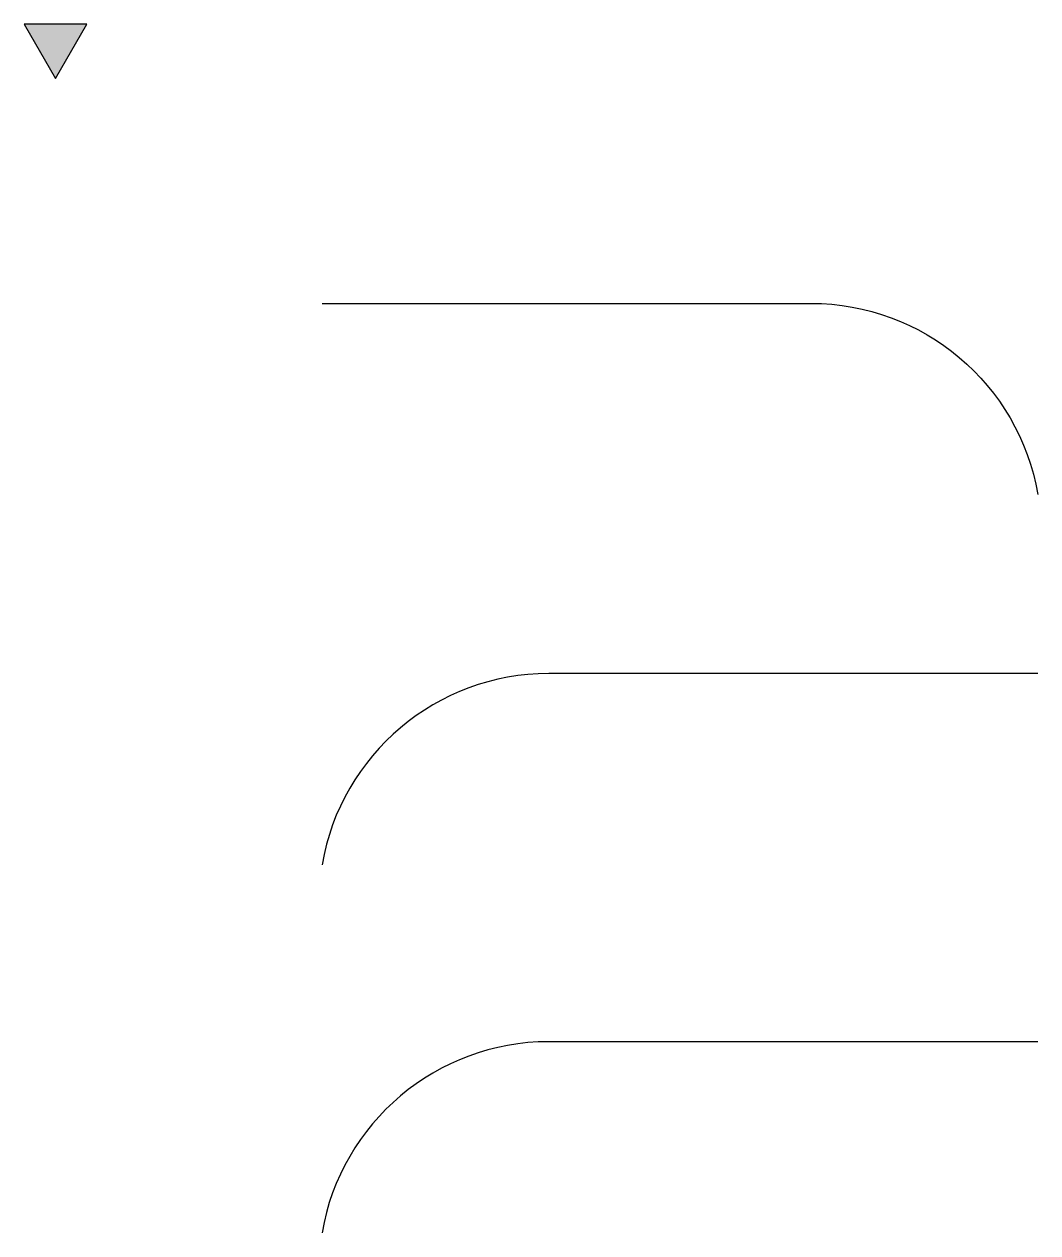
# Model space of a CAD drawing. Header units: inches. Extents: x -1.05 to 1.03, y -0.37 to 2.1.
import ezdxf

# ---------------------------------------------------------------- set-up
doc = ezdxf.new("R2010")
doc.units = ezdxf.units.IN
doc.header["$MEASUREMENT"] = 0
doc.layers.get('0').update_dxf_attribs({"lineweight": 0})
doc.layers.add('2-Objects', color=7, linetype='Continuous', lineweight=25)

# ---------------------------------------------------------------- blocks, each defined once
blk = doc.blocks.new('ARROW')
h = blk.add_hatch(color=256)
h.dxf.hatch_style = 1
h.paths.add_polyline_path([(0, 0), (0.064, 0.1109), (-0.064, 0.1109)])
blk.add_lwpolyline([(0, 0), (0.064, 0.1109), (-0.064, 0.1109)], close=True)

msp = doc.modelspace()

# ---------------------------------------------------------------- linework, layer by layer
at = {"layer": '2-Objects'}
for points in [[(-0.4369, 1.5265), (0.5631, 1.5265, -0.365035), (1.0267, 1.136, 0.682057)], [(1.0267, 0.77), (0.0267, 0.77, 0.365035), (-0.4369, 0.3795, -0.682057)], [(1.0267, 0.0178), (0.0267, 0.0178, 0.365035), (-0.4369, -0.3728, -0.682057)]]:
    msp.add_lwpolyline(points, format="xyb", dxfattribs=at)

# ---------------------------------------------------------------- block references
msp.add_blockref('ARROW', (-0.9819, 1.986), dxfattribs=at)

doc.saveas('drawing.dxf')
